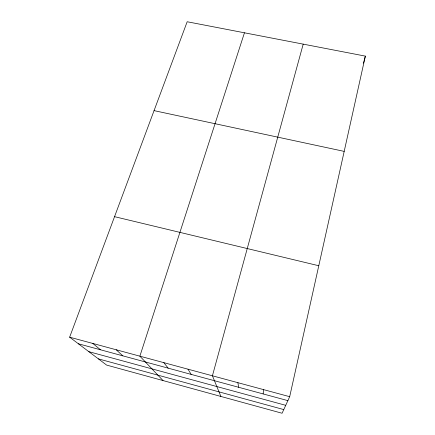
<?xml version="1.0" encoding="UTF-8"?>
<svg xmlns="http://www.w3.org/2000/svg" width="435" height="435" viewBox="0 0 435 435"><rect width="100%" height="100%" fill="white"/><g stroke="black" fill="none" stroke-linecap="round" stroke-linejoin="round"><path stroke-width="0.65" d="M263.131 393.925L263.643 389.64M289.688 396.687L365.356 56.12L187.175 21.75L69.644 337.179L106.624 365.085L282.087 413.25L289.688 396.687L69.644 337.179M363.475 63.189L365.356 56.12M303.206 44.131L212.421 375.791L220.882 396.448M244.448 32.799L139.88 356.173L163.022 380.565M154.055 110.631L344.194 151.385M114.546 216.663L318.784 265.747M78.398 343.786L287.878 400.64M88.843 351.665L285.724 405.328M98.375 358.859L283.772 409.585M92.807 343.443L100.496 349.783M116.216 349.773L122.822 355.841M163.799 362.643L168.16 368.146M187.98 369.179L191.177 374.394M237.885 382.675L238.652 387.28"/></g></svg>
